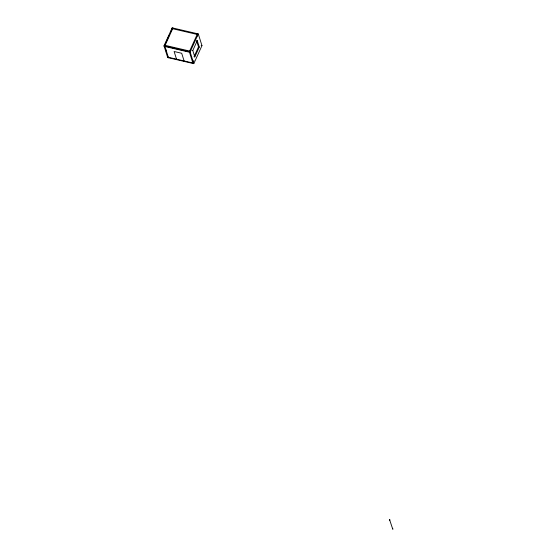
<?xml version="1.0" encoding="UTF-8"?>
<svg xmlns="http://www.w3.org/2000/svg" width="557" height="557" viewBox="0 0 557 557"><rect width="100%" height="100%" fill="white"/><g stroke="black" fill="none" stroke-linecap="round" stroke-linejoin="round"><path stroke-width="0.84" d="M164.016 45.848L172.183 27.85L198.285 33.928L201.961 45.653L193.794 63.658L167.692 57.573L164.016 45.848L190.125 51.926L193.794 63.658M166.299 41.636L164.169 46.328L189.484 52.226M167.009 40.069L169.14 35.376M170.915 31.464L171.981 29.11M172.969 28.031L164.809 46.036L168.479 57.761M167.692 57.573L168.005 56.884M190.125 51.926L198.285 33.928M196.732 41.274L198.494 46.892L194.024 56.751L194.811 56.932L192.799 50.513L197.269 40.654L196.482 40.466M194.811 56.932L199.281 47.073L197.269 40.654M193.92 60.643L192.854 62.99L167.539 57.093M193.321 62.781L193.007 63.47L189.331 51.745L197.498 33.747L197.644 34.228M389.531 519.472L392.734 529.15M389.74 520.342L389.782 519.409M392.525 528.287L392.984 529.08M171.869 28.539L197.185 34.437L197.672 36.003M201.168 45.472L201.961 45.653M198.494 46.892L199.281 47.073M192.012 50.325L192.799 50.513M164.329 45.159L189.645 51.056L190.139 52.616M184.102 60.957L181.693 53.263L174.118 51.502L176.527 59.188M172.183 27.85L172.336 28.33M165.554 49.065L166.292 51.411"/></g></svg>
